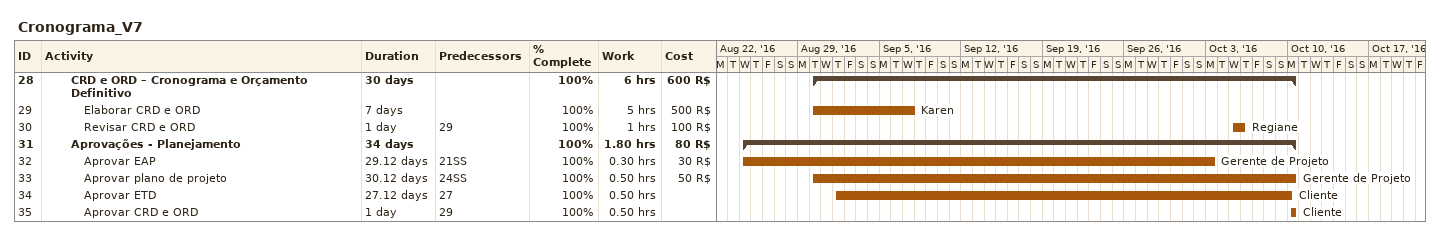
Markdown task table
Cronograma_V7

| ID | Level | Task | Duration | Start | Finish | Predecessors | Resources | % complete | Work (h) | Cost (R$) |
|---|---|---|---|---|---|---|---|---|---|---|
| 28 | 3 | **CRD e ORD – Cronograma e Orçamento Definitivo** | 30d | 2016-08-30 | 2016-10-10 |  |  | 100 | 6 | 600 |
| 29 | 4 | Elaborar CRD e ORD | 7d | 2016-08-30 | 2016-09-08 |  | Karen | 100 | 5 | 500 |
| 30 | 4 | Revisar CRD e ORD | 1d | 2016-10-05 | 2016-10-06 | 29 | Regiane | 100 | 1 | 100 |
| 31 | 3 | **Aprovações - Planejamento** | 34d | 2016-08-24 | 2016-10-10 |  |  | 100 | 1.80 | 80 |
| 32 | 4 | Aprovar EAP | 29.12d | 2016-08-24 | 2016-10-03 | 21SS | Gerente de Projeto | 100 | 0.30 | 30 |
| 33 | 4 | Aprovar plano de projeto | 30.12d | 2016-08-30 | 2016-10-10 | 24SS | Gerente de Projeto | 100 | 0.50 | 50 |
| 34 | 4 | Aprovar ETD | 27.12d | 2016-09-01 | 2016-10-10 | 27 | Cliente | 100 | 0.50 |  |
| 35 | 4 | Aprovar CRD e ORD | 1d | 2016-10-10 | 2016-10-10 | 29 | Cliente | 100 | 0.50 |  |
